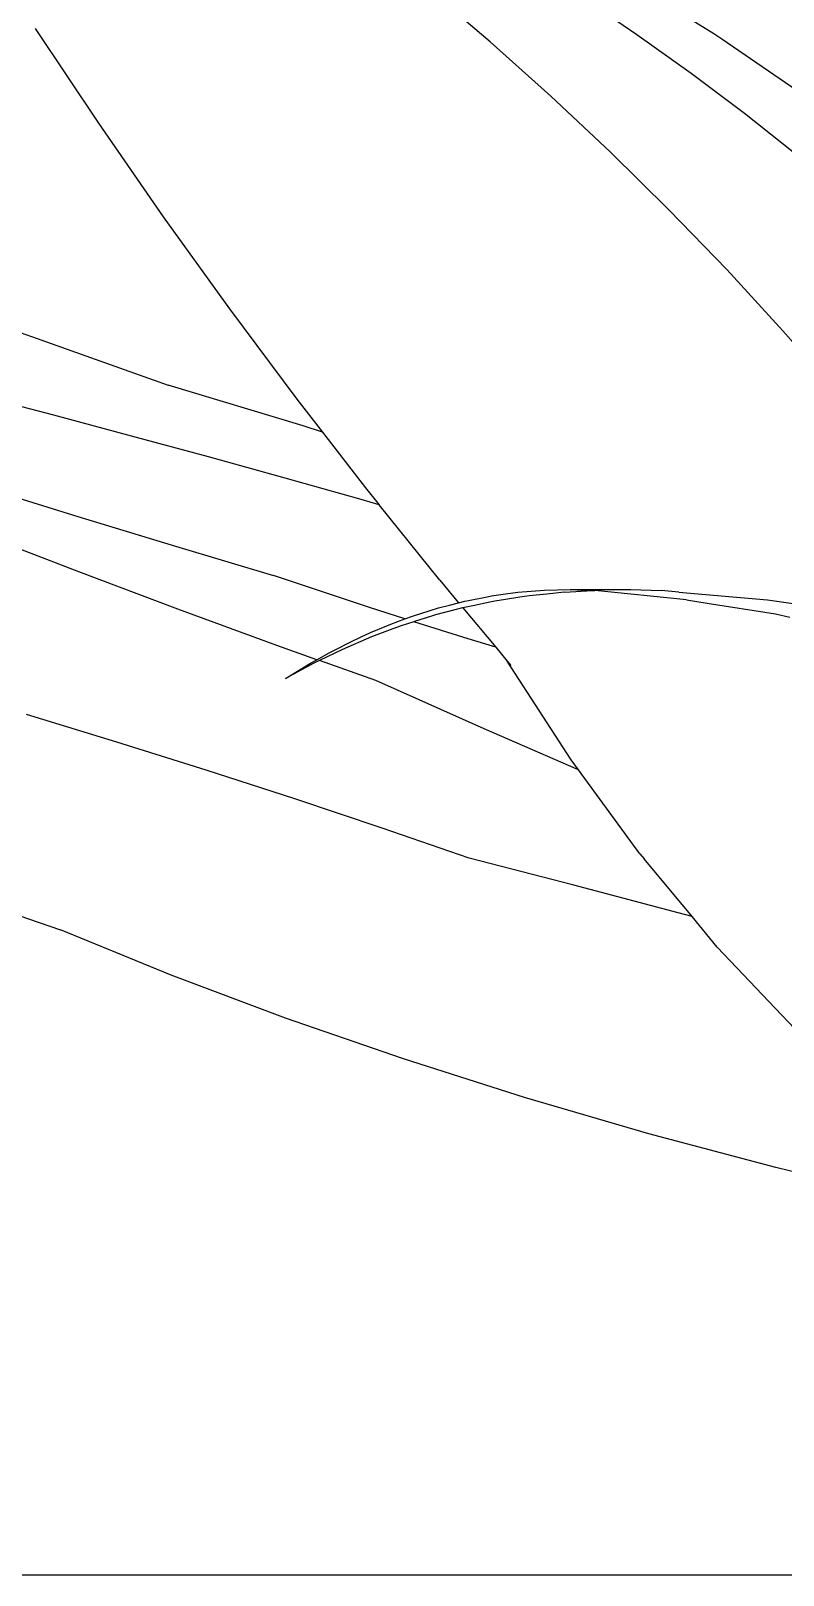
# Model space of a CAD drawing. Header units: metres. Extents: x 244.4 to 340.3, y -4.1 to 64.3.
# Drawn here: x 247.2851 to 247.4268, y 7.3395 to 7.6304 of the extents above; entities that cross this region are included whole.
import ezdxf

# ---------------------------------------------------------------- set-up
doc = ezdxf.new("R2010")
doc.units = ezdxf.units.M
doc.layers.add('Edges', color=7, linetype='Continuous')

# ---------------------------------------------------------------- blocks, each defined once
blk = doc.blocks.new('Novo+Sobrado2m fr')
for p, q in [((-8.21656, -1.58895), (-8.22821, -1.57904)), ((-8.19001, -1.5777), (-8.1744, -1.58734)), ((-8.1889, -1.58759), (-8.19926, -1.58053)), ((-8.30226, -1.58641), (-8.29035, -1.60427)), ((-8.1787, -1.5949), (-8.1889, -1.58759)), ((-8.1744, -1.58734), (-8.17294, -1.58836)), ((-8.20511, -1.59918), (-8.21656, -1.58895)), ((-8.17294, -1.58836), (-8.15653, -1.59959)), ((-8.16867, -1.60245), (-8.1787, -1.5949)), ((-8.19386, -1.60974), (-8.20511, -1.59918)), ((-8.15882, -1.61025), (-8.16867, -1.60245)), ((-8.29035, -1.60427), (-8.27814, -1.62191)), ((-8.18283, -1.62063), (-8.19386, -1.60974)), ((-8.27814, -1.62191), (-8.26567, -1.63924)), ((-8.172, -1.63183), (-8.18283, -1.62063)), ((-8.16139, -1.64335), (-8.172, -1.63183)), ((-8.32657, -1.63623), (-8.30189, -1.64482)), ((-8.26567, -1.63924), (-8.25297, -1.65626)), ((-8.30189, -1.64482), (-8.27723, -1.65359)), ((-8.151, -1.65518), (-8.16139, -1.64335)), ((-8.25176, -1.66129), (-8.27723, -1.65359)), ((-8.29877, -1.65928), (-8.31349, -1.65545)), ((-8.25297, -1.65626), (-8.24815, -1.66247)), ((-8.28415, -1.66318), (-8.29877, -1.65928)), ((-8.26962, -1.66712), (-8.28415, -1.66318)), ((-8.24815, -1.66247), (-8.25176, -1.66129)), ((-8.24815, -1.66247), (-8.24002, -1.67296)), ((-8.25518, -1.67112), (-8.26962, -1.66712)), ((-8.24085, -1.67517), (-8.25518, -1.67112)), ((-8.31244, -1.67268), (-8.29421, -1.67833)), ((-8.23746, -1.67615), (-8.24085, -1.67517)), ((-8.24002, -1.67296), (-8.23746, -1.67615)), ((-8.22606, -1.69031), (-8.23746, -1.67615)), ((-8.29421, -1.67833), (-8.27585, -1.68392)), ((-8.29402, -1.68878), (-8.31259, -1.68162)), ((-8.27585, -1.68392), (-8.25736, -1.68947)), ((-8.27541, -1.69578), (-8.29402, -1.68878)), ((-8.23926, -1.69551), (-8.25736, -1.68947)), ((-8.22606, -1.69031), (-8.2225, -1.69458)), ((-8.21365, -1.69293), (-8.21133, -1.69261)), ((-8.21133, -1.69261), (-8.20635, -1.69222)), ((-8.20635, -1.69222), (-8.2015, -1.69212)), ((-8.20252, -1.69261), (-8.20589, -1.69296)), ((-8.20252, -1.69261), (-8.19729, -1.69229)), ((-8.2015, -1.69212), (-8.19008, -1.69212)), ((-8.2015, -1.69212), (-8.19729, -1.69229)), ((-8.19729, -1.69229), (-8.19683, -1.69231)), ((-8.17959, -1.69405), (-8.19683, -1.69231)), ((-8.19008, -1.69212), (-8.18437, -1.69231)), ((-8.18101, -1.69259), (-8.18437, -1.69231)), ((-8.18101, -1.69259), (-8.16431, -1.69405)), ((-8.2326, -1.69763), (-8.23926, -1.69551)), ((-8.22786, -1.69604), (-8.22626, -1.69555)), ((-8.22626, -1.69555), (-8.22423, -1.69502)), ((-8.22423, -1.69502), (-8.2225, -1.69458)), ((-8.22176, -1.69555), (-8.22324, -1.69593)), ((-8.2225, -1.69458), (-8.22131, -1.69428)), ((-8.2217, -1.69554), (-8.22176, -1.69555)), ((-8.21983, -1.69514), (-8.2217, -1.69554)), ((-8.2217, -1.69554), (-8.2155, -1.70296)), ((-8.22131, -1.69428), (-8.22061, -1.69414)), ((-8.22061, -1.69414), (-8.21709, -1.69345)), ((-8.21661, -1.69447), (-8.21983, -1.69514)), ((-8.21709, -1.69345), (-8.21633, -1.6933)), ((-8.21568, -1.69428), (-8.21661, -1.69447)), ((-8.21633, -1.6933), (-8.21365, -1.69293)), ((-8.21367, -1.69397), (-8.21568, -1.69428)), ((-8.21094, -1.69355), (-8.21367, -1.69397)), ((-8.20922, -1.6933), (-8.21094, -1.69355)), ((-8.20589, -1.69296), (-8.20922, -1.6933)), ((-8.17959, -1.69405), (-8.17568, -1.69467)), ((-8.17568, -1.69467), (-8.16279, -1.6967)), ((-8.16431, -1.69405), (-8.14513, -1.69669)), ((-8.25676, -1.70261), (-8.27541, -1.69578)), ((-8.23526, -1.69862), (-8.2326, -1.69763)), ((-8.23094, -1.69815), (-8.23332, -1.69892)), ((-8.2326, -1.69763), (-8.23118, -1.6971)), ((-8.23118, -1.6971), (-8.22786, -1.69604)), ((-8.23079, -1.6981), (-8.23094, -1.69815)), ((-8.22068, -1.7014), (-8.23094, -1.69815)), ((-8.22762, -1.6971), (-8.23079, -1.6981)), ((-8.22686, -1.69689), (-8.22762, -1.6971)), ((-8.22324, -1.69593), (-8.22686, -1.69689)), ((-8.16279, -1.6967), (-8.16008, -1.69729)), ((-8.23891, -1.70102), (-8.24438, -1.70337)), ((-8.24295, -1.70202), (-8.24088, -1.70102)), ((-8.24088, -1.70102), (-8.23908, -1.70022)), ((-8.23908, -1.70022), (-8.23605, -1.69892)), ((-8.23491, -1.69951), (-8.23891, -1.70102)), ((-8.23605, -1.69892), (-8.23526, -1.69862)), ((-8.23332, -1.69892), (-8.23491, -1.69951)), ((-8.2155, -1.70296), (-8.22068, -1.7014)), ((-8.24918, -1.70531), (-8.25676, -1.70261)), ((-8.24918, -1.70531), (-8.24686, -1.70402)), ((-8.24438, -1.70337), (-8.24872, -1.70547)), ((-8.24686, -1.70402), (-8.24566, -1.70337)), ((-8.24566, -1.70337), (-8.24295, -1.70202)), ((-8.2155, -1.70296), (-8.21333, -1.70556)), ((-8.24977, -1.70598), (-8.25508, -1.70883)), ((-8.25508, -1.70883), (-8.25039, -1.70598)), ((-8.25039, -1.70598), (-8.24918, -1.70531)), ((-8.24872, -1.70547), (-8.24977, -1.70598)), ((-8.23809, -1.70926), (-8.24872, -1.70547)), ((-8.20131, -1.72418), (-8.21333, -1.70556)), ((-8.21333, -1.70556), (-8.21265, -1.70638)), ((-8.21769, -1.71832), (-8.23809, -1.70926)), ((-8.2869, -1.72083), (-8.30389, -1.71566)), ((-8.19994, -1.72605), (-8.21769, -1.71832)), ((-8.27006, -1.72611), (-8.2869, -1.72083)), ((-8.19994, -1.72605), (-8.20131, -1.72418)), ((-8.25338, -1.73151), (-8.27006, -1.72611)), ((-8.18834, -1.74188), (-8.19994, -1.72605)), ((-8.23687, -1.73703), (-8.25338, -1.73151)), ((-8.22053, -1.74267), (-8.23687, -1.73703)), ((-8.18834, -1.74188), (-8.18756, -1.74285)), ((-8.20077, -1.74777), (-8.22053, -1.74267)), ((-8.17853, -1.7537), (-8.18756, -1.74285)), ((-8.18113, -1.75299), (-8.20077, -1.74777)), ((-8.31904, -1.74875), (-8.29748, -1.75621)), ((-8.17853, -1.7537), (-8.18113, -1.75299)), ((-8.17376, -1.75944), (-8.17853, -1.7537)), ((-8.27664, -1.76471), (-8.29748, -1.75621)), ((-8.15915, -1.77487), (-8.17376, -1.75944)), ((-8.2551, -1.77282), (-8.27664, -1.76471)), ((-8.2329, -1.78052), (-8.2551, -1.77282)), ((-8.21007, -1.78778), (-8.2329, -1.78052)), ((-8.18667, -1.7946), (-8.21007, -1.78778)), ((-8.16275, -1.80096), (-8.18667, -1.7946)), ((-8.13836, -1.80684), (-8.16275, -1.80096)), ((-7.94574, -1.87774), (-9.64294, -1.87774))]:
    blk.add_line(p, q)

msp = doc.modelspace()

# ---------------------------------------------------------------- block references
at = {"layer": 'Edges'}
msp.add_blockref('Novo+Sobrado2m fr', (255.5882, 9.21727), dxfattribs=at)

doc.saveas('drawing.dxf')
